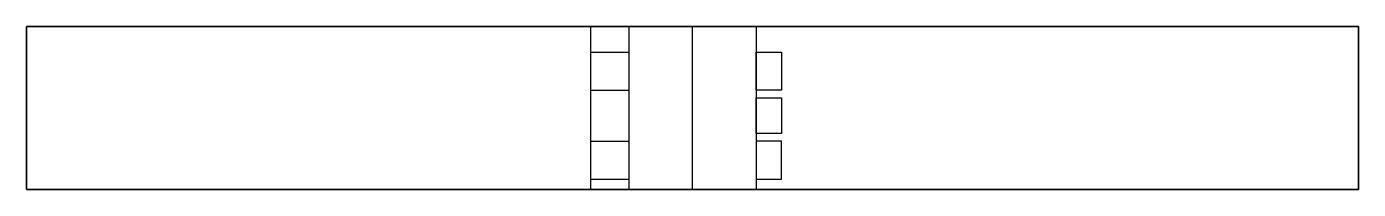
# Model space of a CAD drawing. Header units: millimetres. Extents: x -52 to 52, y -1 to 12.
import ezdxf

# ---------------------------------------------------------------- set-up
doc = ezdxf.new("R2010")
doc.units = ezdxf.units.MM
doc.layers.get('0').update_dxf_attribs({"linetype": 'CONTINUOUS'})

msp = doc.modelspace()

# ---------------------------------------------------------------- linework, layer by layer
for p, q in [((-8, 12), (-8, -0.8)), ((-8, 10), (-5, 10)), ((-8, 7), (-5, 7)), ((-8, 3), (-5, 3)), ((-8, 0), (-5, 0))]:
    msp.add_line(p, q)
for points in [[(-52.31, 12), (-52.31, -0.8), (52.31, -0.8), (52.31, 12)], [(-52.31, 12), (52.31, 12), (52.31, -0.8), (-52.31, -0.8)], [(0, 12), (-5, 12), (-5, -0.8), (0, -0.8)], [(0, 12), (5, 12), (5, -0.8), (0, -0.8)], [(5, 10), (7, 10), (7, 7), (5, 7)], [(5, 6.4), (7, 6.4), (7, 3.6), (5, 3.6)], [(7, 3), (5, 3), (5, 0), (7, 0)]]:
    msp.add_lwpolyline(points, close=True)
for p in [(-3.07, 12), (0.93, 12)]:
    msp.add_point(p)

doc.saveas('drawing.dxf')
